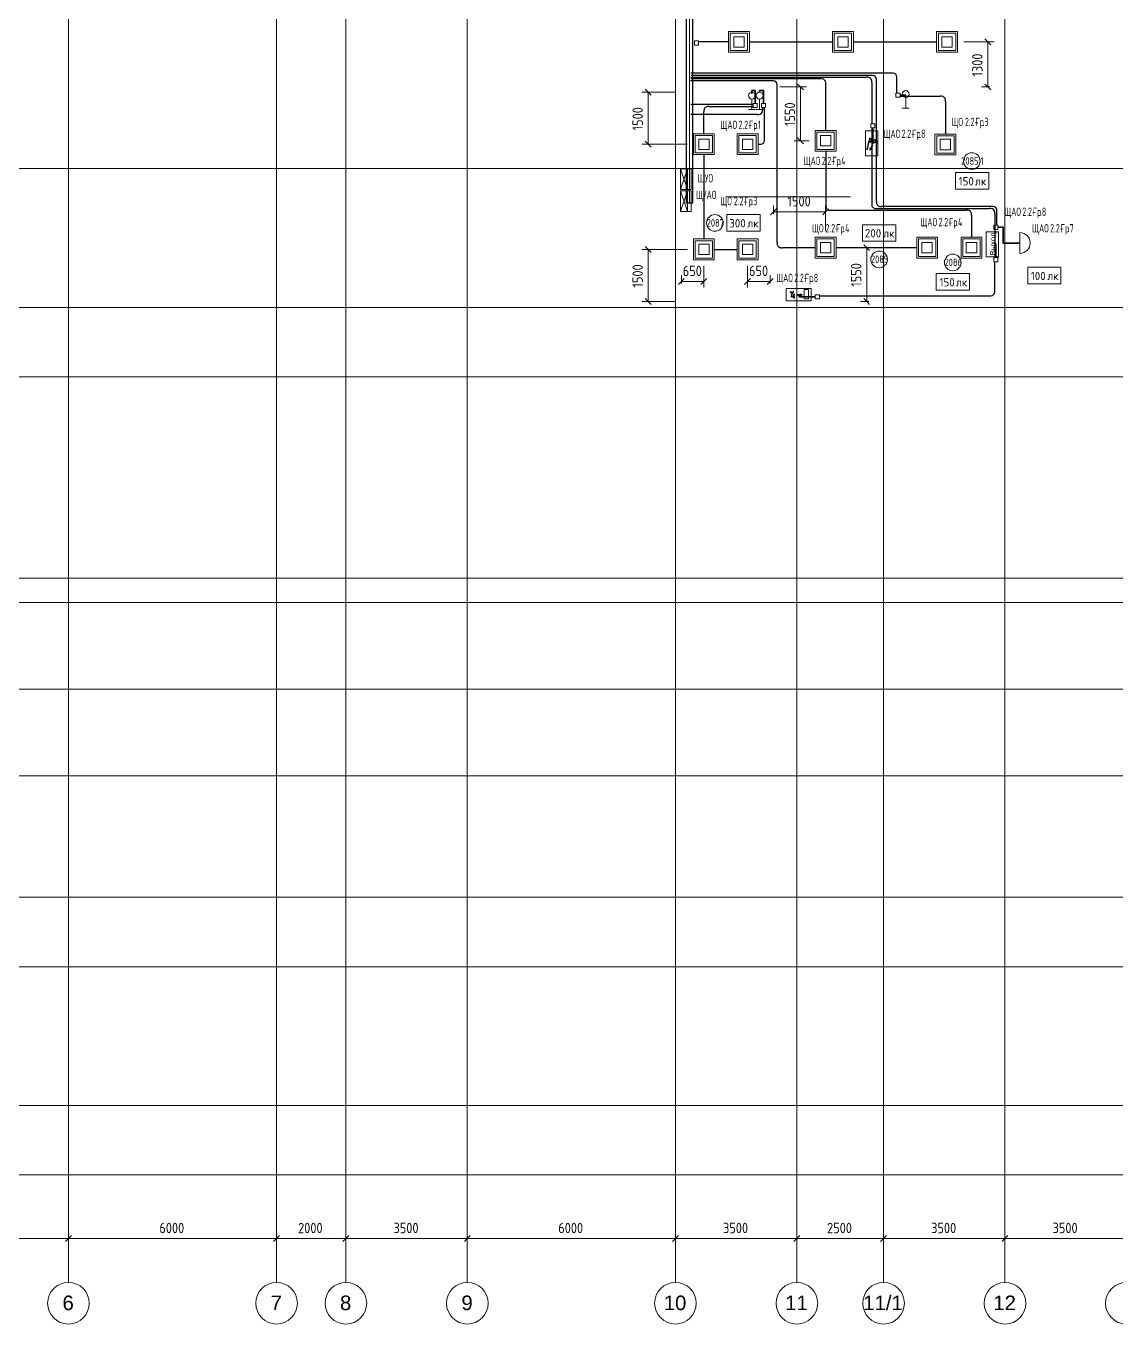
# Model space of a CAD drawing. Header units: millimetres. Extents: x -4730 to 98194, y -4296 to 93388.
# Drawn here: x 26276 to 57702, y -4296 to 33109 of the extents above; entities that cross this region are included whole.
import ezdxf

# ---------------------------------------------------------------- set-up
doc = ezdxf.new("R2010")
doc.units = ezdxf.units.MM
doc.linetypes.add('Линия сетки', pattern=[22.225, 12.7, -3.175, 3.175, -3.175])
for name, color, linetype, lineweight, true_color in [('Кабельные лотки', 5, 'Continuous', 25, 0x0000ff), ('Короба', 7, 'Continuous', 25, 0x008000), ('Линии', 7, 'Continuous', 9, 0x00a600), ('Соединительные детали коробов', 7, 'Continuous', 25, 0x008000), ('Типовые аннотации', 5, 'Continuous', 18, 0x0000ff)]:
    doc.layers.add(name, color=color, linetype=linetype, lineweight=lineweight, true_color=true_color)
for name, color, linetype, lineweight in [('Марки обобщенной модели', 7, 'Continuous', 9), ('Марки помещений', 7, 'Continuous', 9), ('Марки силовых электроприборов', 7, 'Continuous', 9), ('Марки электрооборудования', 7, 'Continuous', 9), ('Осевая линия', 7, 'Continuous', 18), ('Оси', 7, 'Continuous', 9), ('Провода', 7, 'Continuous', 35), ('Размеры', 7, 'Continuous', 9), ('Размеры-120', 7, 'Continuous', 9), ('Текстовые примечания', 7, 'Continuous', 9)]:
    doc.layers.add(name, color=color, linetype=linetype, lineweight=lineweight)
doc.styles.add('Arial', font='arial.ttf', dxfattribs={"height": 156})
doc.styles.add('Arial_1', font='arial.ttf', dxfattribs={"height": 420})
doc.styles.add('GOST Common', font='GOST_Common.ttf', dxfattribs={"width": 0.6, "height": 240})
doc.styles.add('GOST Common_1', font='GOST_Common.ttf', dxfattribs={"width": 0.7, "height": 240})
doc.styles.add('GOST Common_2', font='GOST_Common.ttf', dxfattribs={"height": 240})
doc.styles.add('GOST Common_3', font='GOST_Common.ttf', dxfattribs={"width": 0.9, "height": 300})
doc.styles.add('GOST Common_4', font='GOST_Common.ttf', dxfattribs={"width": 0.8, "height": 216})
doc.dimstyles.new('ADSK_Проверочный', dxfattribs={"dimscale": 304.8, "dimtxt": 301.714499, "dimasz": 0.556693, "dimexe": 0.590551, "dimexo": 0.590551, "dimgap": 0.19685, "dimtad": 1, "dimdec": 3, "dimrnd": 0.001, "dimdsep": 46, "dimtxsty": 'GOST Common_3', "dimblk1": 'OBLIQUE', "dimblk2": 'OBLIQUE', "dimsah": 1, "dimcen": 0.09, "dimazin": 0, "dimtfac": 1, "dimtdec": 4, "dimtix": 1, "dimtmove": 0, "dimatfit": 3, "dimfxl": 1, "dimtvp": 1, "dimtolj": 1, "dimtzin": 0, "dimarcsym": 2})

# ---------------------------------------------------------------- blocks, each defined once
blk = doc.blocks.new('M_Короб_ отвод - Плоский торец - ПВХ - Стандартная-2386742-2-й этаж')
at = {"layer": 'Соединительные детали коробов'}
for p, q in [((0, 111.95), (0, 150.05)), ((-150.05, 0), (-111.95, 0))]:
    blk.add_line(p, q, dxfattribs=at)
blk.add_arc((-111.95, 111.95), 111.95, 270, 0, dxfattribs=at)
blk = doc.blocks.new('Ось сетки - Заголовок сетки - Окружность 5 мм-1145995-2-й этаж')
at = {"layer": 'Оси'}
blk.add_circle((0, 0), 5, dxfattribs=at)
blk = doc.blocks.new('DIMBLOCK5-2-й этаж')
at = {"layer": 'Размеры-120'}
for p, q in [((21500, -1830), (21415, -1915)), ((21500, -1890), (21500, -1650)), ((21500, -1830), (21585, -1745)), ((21500, -1830), (27500, -1830)), ((21500, -1830), (21500, -1890)), ((27500, -1830), (27415, -1915)), ((27500, -1890), (27500, -1650)), ((27500, -1830), (27585, -1745)), ((27500, -1830), (27500, -1890))]:
    blk.add_line(p, q, dxfattribs=at)
at = {"layer": 'Размеры-120', "color": 0, "insert": (24122, -1378), "char_height": 300, "width": 908.21, "attachment_point": 1, "line_spacing_factor": 1.022761, "style": 'GOST Common_3'}
blk.add_mtext('6000', dxfattribs=at)
blk = doc.blocks.new('_Oblique')
at = {"color": 0, "linetype": 'ByBlock', "lineweight": -2}
blk.add_line((-0.5, -0.5), (0.5, 0.5), dxfattribs=at)
blk = doc.blocks.new('DIMBLOCK6-2-й этаж')
at = {"layer": 'Размеры-120'}
for p, q in [((27500, -1830), (27415, -1915)), ((27500, -1890), (27500, -1650)), ((27500, -1830), (27585, -1745)), ((27500, -1830), (33500, -1830)), ((27500, -1830), (27500, -1890)), ((33500, -1830), (33415, -1915)), ((33500, -1890), (33500, -1650)), ((33500, -1830), (33585, -1745)), ((33500, -1830), (33500, -1890))]:
    blk.add_line(p, q, dxfattribs=at)
at = {"layer": 'Размеры-120', "color": 0, "insert": (30122, -1378), "char_height": 300, "width": 908.21, "attachment_point": 1, "line_spacing_factor": 1.022761, "style": 'GOST Common_3'}
blk.add_mtext('6000', dxfattribs=at)
blk = doc.blocks.new('DIMBLOCK7-2-й этаж')
at = {"layer": 'Размеры-120'}
for p, q in [((33500, -1830), (33415, -1915)), ((33500, -1890), (33500, -1650)), ((33500, -1830), (33585, -1745)), ((33500, -1830), (35500, -1830)), ((33500, -1830), (33500, -1890)), ((35500, -1830), (35415, -1915)), ((35500, -1890), (35500, -1650)), ((35500, -1830), (35585, -1745)), ((35500, -1830), (35500, -1890))]:
    blk.add_line(p, q, dxfattribs=at)
at = {"layer": 'Размеры-120', "color": 0, "insert": (34122, -1378), "char_height": 300, "width": 908.21, "attachment_point": 1, "line_spacing_factor": 1.022761, "style": 'GOST Common_3'}
blk.add_mtext('2000', dxfattribs=at)
blk = doc.blocks.new('DIMBLOCK8-2-й этаж')
at = {"layer": 'Размеры-120'}
for p, q in [((35500, -1830), (35415, -1915)), ((35500, -1890), (35500, -1650)), ((35500, -1830), (35585, -1745)), ((35500, -1830), (39000, -1830)), ((35500, -1830), (35500, -1890)), ((39000, -1830), (38915, -1915)), ((39000, -1890), (39000, -1650)), ((39000, -1830), (39085, -1745)), ((39000, -1830), (39000, -1890))]:
    blk.add_line(p, q, dxfattribs=at)
at = {"layer": 'Размеры-120', "color": 0, "insert": (36872, -1378), "char_height": 300, "width": 908.21, "attachment_point": 1, "line_spacing_factor": 1.022761, "style": 'GOST Common_3'}
blk.add_mtext('3500', dxfattribs=at)
blk = doc.blocks.new('DIMBLOCK9-2-й этаж')
at = {"layer": 'Размеры-120'}
for p, q in [((39000, -1830), (38915, -1915)), ((39000, -1890), (39000, -1650)), ((39000, -1830), (39085, -1745)), ((39000, -1830), (45000, -1830)), ((39000, -1830), (39000, -1890)), ((45000, -1830), (44915, -1915)), ((45000, -1890), (45000, -1650)), ((45000, -1830), (45085, -1745)), ((45000, -1830), (45000, -1890))]:
    blk.add_line(p, q, dxfattribs=at)
at = {"layer": 'Размеры-120', "color": 0, "insert": (41622, -1378), "char_height": 300, "width": 908.21, "attachment_point": 1, "line_spacing_factor": 1.022761, "style": 'GOST Common_3'}
blk.add_mtext('6000', dxfattribs=at)
blk = doc.blocks.new('DIMBLOCK10-2-й этаж')
at = {"layer": 'Размеры-120'}
for p, q in [((45000, -1830), (44915, -1915)), ((45000, -1890), (45000, -1650)), ((45000, -1830), (45085, -1745)), ((45000, -1830), (48500, -1830)), ((45000, -1830), (45000, -1890)), ((48500, -1830), (48415, -1915)), ((48500, -1890), (48500, -1650)), ((48500, -1830), (48585, -1745)), ((48500, -1830), (48500, -1890))]:
    blk.add_line(p, q, dxfattribs=at)
at = {"layer": 'Размеры-120', "color": 0, "insert": (46372, -1378), "char_height": 300, "width": 908.21, "attachment_point": 1, "line_spacing_factor": 1.022761, "style": 'GOST Common_3'}
blk.add_mtext('3500', dxfattribs=at)
blk = doc.blocks.new('DIMBLOCK11-2-й этаж')
at = {"layer": 'Размеры-120'}
for p, q in [((48500, -1830), (48415, -1915)), ((48500, -1890), (48500, -1650)), ((48500, -1830), (48585, -1745)), ((48500, -1830), (51000, -1830)), ((48500, -1830), (48500, -1890)), ((51000, -1830), (50915, -1915)), ((51000, -1890), (51000, -1650)), ((51000, -1830), (51085, -1745)), ((51000, -1830), (51000, -1890))]:
    blk.add_line(p, q, dxfattribs=at)
at = {"layer": 'Размеры-120', "color": 0, "insert": (49372, -1378), "char_height": 300, "width": 908.21, "attachment_point": 1, "line_spacing_factor": 1.022761, "style": 'GOST Common_3'}
blk.add_mtext('2500', dxfattribs=at)
blk = doc.blocks.new('DIMBLOCK12-2-й этаж')
at = {"layer": 'Размеры-120'}
for p, q in [((51000, -1830), (50915, -1915)), ((51000, -1890), (51000, -1650)), ((51000, -1830), (51085, -1745)), ((51000, -1830), (54500, -1830)), ((51000, -1830), (51000, -1890)), ((54500, -1830), (54415, -1915)), ((54500, -1890), (54500, -1650)), ((54500, -1830), (54585, -1745)), ((54500, -1830), (54500, -1890))]:
    blk.add_line(p, q, dxfattribs=at)
at = {"layer": 'Размеры-120', "color": 0, "insert": (52372, -1378), "char_height": 300, "width": 908.21, "attachment_point": 1, "line_spacing_factor": 1.022761, "style": 'GOST Common_3'}
blk.add_mtext('3500', dxfattribs=at)
blk = doc.blocks.new('DIMBLOCK13-2-й этаж')
at = {"layer": 'Размеры-120'}
for p, q in [((54500, -1830), (54415, -1915)), ((54500, -1890), (54500, -1650)), ((54500, -1830), (54585, -1745)), ((54500, -1830), (58000, -1830)), ((54500, -1830), (54500, -1890)), ((58000, -1830), (57915, -1915)), ((58000, -1890), (58000, -1650)), ((58000, -1830), (58085, -1745)), ((58000, -1830), (58000, -1890))]:
    blk.add_line(p, q, dxfattribs=at)
at = {"layer": 'Размеры-120', "color": 0, "insert": (55872, -1378), "char_height": 300, "width": 908.21, "attachment_point": 1, "line_spacing_factor": 1.022761, "style": 'GOST Common_3'}
blk.add_mtext('3500', dxfattribs=at)
blk = doc.blocks.new('DIMBLOCK144-2-й этаж')
at = {"layer": 'Размеры-120'}
for p, q in [((53310, 32650), (54185, 32650)), ((54005, 32650), (53310, 32650)), ((54005, 32650), (53920, 32735)), ((54005, 31350), (54005, 32650)), ((54005, 32650), (54090, 32565)), ((54005, 31350), (53920, 31435)), ((54065, 31350), (53825, 31350)), ((54005, 31350), (54090, 31265)), ((54005, 31350), (54065, 31350))]:
    blk.add_line(p, q, dxfattribs=at)
at = {"layer": 'Размеры-120', "color": 0, "insert": (53553, 31650), "char_height": 300, "width": 840.71, "attachment_point": 1, "rotation": 90, "line_spacing_factor": 1.022761, "style": 'GOST Common_3'}
blk.add_mtext('1300', dxfattribs=at)
blk = doc.blocks.new('DIMBLOCK145-2-й этаж')
at = {"layer": 'Размеры-120'}
for p, q in [((48602, 31350), (48517, 31435)), ((48010, 31350), (48782, 31350)), ((48602, 31350), (48010, 31350)), ((48602, 29800), (48602, 31350)), ((48602, 31350), (48687, 31265)), ((48855, 29800), (48422, 29800)), ((48602, 29800), (48517, 29885)), ((48602, 29800), (48687, 29715)), ((48602, 29800), (48855, 29800))]:
    blk.add_line(p, q, dxfattribs=at)
at = {"layer": 'Размеры-120', "color": 0, "insert": (48150, 30225), "char_height": 300, "width": 840.71, "attachment_point": 1, "rotation": 90, "line_spacing_factor": 1.022761, "style": 'GOST Common_3'}
blk.add_mtext('1550', dxfattribs=at)
blk = doc.blocks.new('DIMBLOCK146-2-й этаж')
at = {"layer": 'Размеры-120'}
for p, q in [((49810, 26720), (50693, 26720)), ((50513, 26720), (49810, 26720)), ((50513, 26720), (50428, 26805)), ((50513, 25170), (50513, 26720)), ((50513, 26720), (50598, 26635)), ((50573, 25170), (50333, 25170)), ((50513, 25170), (50428, 25255)), ((50513, 25170), (50598, 25085)), ((50513, 25170), (50573, 25170))]:
    blk.add_line(p, q, dxfattribs=at)
at = {"layer": 'Размеры-120', "color": 0, "insert": (50061, 25595), "char_height": 300, "width": 840.71, "attachment_point": 1, "rotation": 90, "line_spacing_factor": 1.022761, "style": 'GOST Common_3'}
blk.add_mtext('1550', dxfattribs=at)
blk = doc.blocks.new('DIMBLOCK147-2-й этаж')
at = {"layer": 'Размеры-120'}
for p, q in [((47830, 27755), (47745, 27670)), ((47830, 27695), (47830, 27935)), ((47830, 27755), (47915, 27840)), ((47830, 27755), (49330, 27755)), ((47830, 27755), (47830, 27695)), ((49330, 27755), (49245, 27670)), ((49330, 27197), (49330, 27935)), ((49330, 27755), (49415, 27840)), ((49330, 27755), (49330, 27197))]:
    blk.add_line(p, q, dxfattribs=at)
at = {"layer": 'Размеры-120', "color": 0, "insert": (48230, 28207), "char_height": 300, "width": 840.71, "attachment_point": 1, "line_spacing_factor": 1.022761, "style": 'GOST Common_3'}
blk.add_mtext('1500', dxfattribs=at)
blk = doc.blocks.new('DIMBLOCK148-2-й этаж')
at = {"layer": 'Размеры-120'}
for p, q in [((45820, 26192), (45820, 25568)), ((45820, 25748), (45820, 26192)), ((45170, 25688), (45170, 25928)), ((45170, 25748), (45255, 25833)), ((45820, 25748), (45905, 25833)), ((45170, 25748), (45085, 25663)), ((45170, 25748), (45820, 25748)), ((45170, 25748), (45170, 25688)), ((45820, 25748), (45735, 25663))]:
    blk.add_line(p, q, dxfattribs=at)
at = {"layer": 'Размеры-120', "color": 0, "insert": (45211, 26200), "char_height": 300, "width": 681.16, "attachment_point": 1, "line_spacing_factor": 1.022761, "style": 'GOST Common_3'}
blk.add_mtext('650', dxfattribs=at)
blk = doc.blocks.new('DIMBLOCK149-2-й этаж')
at = {"layer": 'Размеры-120'}
for p, q in [((47080, 26192), (47080, 25568)), ((47080, 25748), (47080, 26192)), ((47080, 25748), (47165, 25833)), ((47730, 25688), (47730, 25928)), ((47730, 25748), (47815, 25833)), ((47080, 25748), (46995, 25663)), ((47080, 25748), (47730, 25748)), ((47730, 25748), (47645, 25663)), ((47730, 25748), (47730, 25688))]:
    blk.add_line(p, q, dxfattribs=at)
at = {"layer": 'Размеры-120', "color": 0, "insert": (47121, 26200), "char_height": 300, "width": 681.16, "attachment_point": 1, "line_spacing_factor": 1.022761, "style": 'GOST Common_3'}
blk.add_mtext('650', dxfattribs=at)
blk = doc.blocks.new('DIMBLOCK150-2-й этаж')
at = {"layer": 'Размеры-120'}
for p, q in [((44990, 31200), (44033, 31200)), ((44213, 31200), (44128, 31285)), ((44213, 29700), (44213, 31200)), ((44213, 31200), (44298, 31115)), ((44213, 31200), (44990, 31200)), ((45345, 29700), (44033, 29700)), ((44213, 29700), (44128, 29785)), ((44213, 29700), (44298, 29615)), ((44213, 29700), (45345, 29700))]:
    blk.add_line(p, q, dxfattribs=at)
at = {"layer": 'Размеры-120', "color": 0, "insert": (43761, 30100), "char_height": 300, "width": 840.71, "attachment_point": 1, "rotation": 90, "line_spacing_factor": 1.022761, "style": 'GOST Common_3'}
blk.add_mtext('1500', dxfattribs=at)
blk = doc.blocks.new('DIMBLOCK151-2-й этаж')
at = {"layer": 'Размеры-120'}
for p, q in [((45345, 26670), (44033, 26670)), ((44213, 26670), (44128, 26755)), ((44213, 25170), (44213, 26670)), ((44213, 26670), (44298, 26585)), ((44213, 26670), (45345, 26670)), ((44990, 25170), (44033, 25170)), ((44213, 25170), (44128, 25255)), ((44213, 25170), (44298, 25085)), ((44213, 25170), (44990, 25170))]:
    blk.add_line(p, q, dxfattribs=at)
at = {"layer": 'Размеры-120', "color": 0, "insert": (43761, 25570), "char_height": 300, "width": 840.71, "attachment_point": 1, "rotation": 90, "line_spacing_factor": 1.022761, "style": 'GOST Common_3'}
blk.add_mtext('1500', dxfattribs=at)
blk = doc.blocks.new('ADSK_Марка_Отверстие - Полная марка прямоугольник_Проектная отметка-83753-2-й этаж')
at = {"layer": 'Марки обобщенной модели'}
blk.add_line((0, 0), (30, 0), dxfattribs=at)
blk = doc.blocks.new('ADSK_Марка_Помещение_1_ГОСТ21-501-2011 - Номер-85995-2-й этаж')
at = {"layer": 'Марки помещений'}
blk.add_circle((0, 0), 2, dxfattribs=at)
blk = doc.blocks.new('Морка помещения_освещённость_ - Морка помещения_освещённость_-1484368-2-й этаж')
at = {"layer": 'Марки помещений', "color": 190, "true_color": 0x8000ff}
for p, q in [((-4, 0), (-4, 4)), ((-4, 4), (4, 4)), ((4, 4), (4, 0)), ((4, 0), (-4, 0))]:
    blk.add_line(p, q, dxfattribs=at)

msp = doc.modelspace()

# ---------------------------------------------------------------- linework, layer by layer
at = {"layer": 'Кабельные лотки'}
for p, q in [((45305.7526, 43348.1437), (45305.7526, 28013.1437)), ((45505.7526, 28013.1437), (45505.7526, 43348.1437)), ((45305.7526, 28013.1437), (45505.7526, 28013.1437))]:
    msp.add_line(p, q, dxfattribs=at)
at = {"layer": 'Короба'}
for p, q in [((46534.764, 32650.0002), (45667.2247, 32650.0002)), ((47129.764, 32650.0002), (49534.764, 32650.0002)), ((50129.764, 32650.0002), (52534.764, 32650.0002)), ((47784.714, 31525), (45434.764, 31525)), ((51234.1176, 31750), (45444.1676, 31750)), ((45444.1676, 31633.0557), (50507.7289, 31633.0557)), ((49182.214, 31582.5002), (45444.1676, 31582.5002)), ((50644.4552, 31681.3501), (45449.5052, 31681.3501)), ((49332.264, 30097.5002), (49332.264, 31432.4502)), ((50657.7789, 31483.0057), (50657.7789, 30290)), ((50794.5052, 28056.4001), (50794.5052, 31531.3001)), ((51384.1676, 31174.5086), (51384.1676, 31599.95)), ((47934.764, 26870.05), (47934.764, 31374.95)), ((51475.6676, 31083.0086), (52633.3974, 31083.0086)), ((47237.9984, 30849.5245), (45444.1676, 30849.5245)), ((45972.314, 30786.5245), (47237.9984, 30786.5245)), ((47506.4984, 30758.0245), (47506.4984, 30708.0745)), ((47569.4984, 29850.0501), (47569.4984, 30758.0245)), ((52783.4474, 30932.9586), (52783.4474, 29989.9491)), ((47356.4484, 30558.0245), (45444.1676, 30558.0245)), ((45822.264, 29997.5001), (45822.264, 30636.4745)), ((50657.7789, 30170), (50657.7789, 28000.05)), ((47379.764, 29700.0001), (47419.4484, 29700.0001)), ((45822.264, 29402.5001), (45822.264, 26967.5)), ((49332.264, 29502.5002), (49332.264, 27952.5502)), ((49482.314, 27802.5002), (53386.7133, 27802.5002)), ((50807.8289, 27850), (54056.4552, 27850)), ((54119.4552, 27906.3501), (50944.5552, 27906.3501)), ((54206.5052, 27699.95), (54206.5052, 26434.132)), ((54269.5052, 27366.3501), (54269.5052, 27756.3001)), ((53536.7633, 27652.4502), (53536.7633, 27017.5)), ((46119.764, 26670), (46784.764, 26670)), ((49034.764, 26720), (48084.814, 26720)), ((51959.2633, 26720), (49629.764, 26720)), ((54206.5052, 25485.0772), (54206.5052, 26314.132)), ((49148.5708, 25335.0272), (54056.4552, 25335.0272))]:
    msp.add_line(p, q, dxfattribs=at)
at = {"layer": 'Линии', "color": 96, "true_color": 0x008000}
for p, q in [((55154.4993, 26154.132), (55154.4993, 25674.132)), ((56114.4993, 26154.132), (55154.4993, 26154.132)), ((56114.4993, 25674.132), (56114.4993, 26154.132)), ((55154.4993, 25674.132), (56114.4993, 25674.132))]:
    msp.add_line(p, q, dxfattribs=at)
at = {"layer": 'Осевая линия'}
msp.add_line((45405.7526, 43348.1437), (45405.7526, 28013.1437), dxfattribs=at)
at = {"layer": 'Оси', "linetype": 'Линия сетки'}
for p, q in [((27500, 93388.3703), (27500, -3096.3487)), ((33500, 93388.3703), (33500, -3096.3487)), ((35500, 93388.3703), (35500, -3096.3487)), ((39000, 93388.3703), (39000, -3096.3487)), ((45000, 93388.3703), (45000, -3096.3487)), ((48500, 93388.3703), (48500, -3096.3487)), ((51000, 93388.3703), (51000, -3096.3487)), ((54500, 93388.3703), (54500, -3096.3487)), ((98194.2682, 29000), (-3530.0173, 29000)), ((98194.2682, 25000), (-3530.0173, 25000)), ((98194.2682, 23000), (-3530.0173, 23000)), ((98194.2682, 17200), (-3530.0173, 17200)), ((98194.2682, 16500), (-3530.0173, 16500)), ((98194.2682, 14000), (-3530.0173, 14000)), ((98194.2682, 11500), (-3530.0173, 11500)), ((98194.2682, 8000), (-3530.0173, 8000)), ((98194.2682, 6000), (-3530.0173, 6000)), ((98194.2682, 2000), (-3530.0173, 2000)), ((98194.2682, 0), (-3530.0173, 0))]:
    msp.add_line(p, q, dxfattribs=at)
at = {"layer": 'Провода', "flags": 128}
for points in [[(47205.1416, 31163.072), (47205.1416, 31244.4622), (47297.9936, 31244.4622), (47297.9978, 30878.0245)], [(47425.1416, 31203.8189), (47425.1416, 31244.4622), (47537.9936, 31244.4622), (47537.9978, 30878.0245)], [(51475.6676, 31114.5091), (51640, 31114.5106), (51544.5579, 31114.5106)], [(50689.2783, 30170), (50689.274, 29730), (50689.274, 30084.9821)], [(54927.3646, 26853.4284), (54452.3646, 26848.4515), (54452.3646, 27306.3521), (54298.0052, 27306.3506)], [(54238.0046, 26434.132), (54238.0004, 26824.0764), (54238.0004, 26459.0585)], [(49028.5708, 25303.5275), (48560, 25303.5293), (48914.9821, 25303.5293)]]:
    msp.add_lwpolyline(points, dxfattribs=at)
at = {"layer": 'Типовые аннотации'}
for p, q in [((46530.0001, 32950.0002), (47130.0001, 32950.0002)), ((46530.0001, 32350.0002), (46530.0001, 32950.0002)), ((47130.0001, 32950.0002), (47130.0001, 32350.0002)), ((49530.0001, 32950.0002), (50130.0001, 32950.0002)), ((49530.0001, 32350.0002), (49530.0001, 32950.0002)), ((50130.0001, 32950.0002), (50130.0001, 32350.0002)), ((52530.0001, 32950.0002), (53130.0001, 32950.0002)), ((52530.0001, 32350.0002), (52530.0001, 32950.0002)), ((53130.0001, 32950.0002), (53130.0001, 32350.0002)), ((46580.0001, 32900.0002), (47080.0001, 32900.0002)), ((46580.0001, 32400.0002), (46580.0001, 32900.0002)), ((46680.0001, 32800.0002), (46680.0001, 32500.0002)), ((46980.0001, 32800.0002), (46680.0001, 32800.0002)), ((46980.0001, 32500.0002), (46980.0001, 32800.0002)), ((47080.0001, 32900.0002), (47080.0001, 32400.0002)), ((49580.0001, 32900.0002), (50080.0001, 32900.0002)), ((49580.0001, 32400.0002), (49580.0001, 32900.0002)), ((49680.0001, 32800.0002), (49680.0001, 32500.0002)), ((49980.0001, 32800.0002), (49680.0001, 32800.0002)), ((49980.0001, 32500.0002), (49980.0001, 32800.0002)), ((50080.0001, 32900.0002), (50080.0001, 32400.0002)), ((52580.0001, 32900.0002), (53080.0001, 32900.0002)), ((52580.0001, 32400.0002), (52580.0001, 32900.0002)), ((52680.0001, 32800.0002), (52680.0001, 32500.0002)), ((52980.0001, 32800.0002), (52680.0001, 32800.0002)), ((52980.0001, 32500.0002), (52980.0001, 32800.0002)), ((53080.0001, 32900.0002), (53080.0001, 32400.0002)), ((47130.0001, 32350.0002), (46530.0001, 32350.0002)), ((47080.0001, 32400.0002), (46580.0001, 32400.0002)), ((46680.0001, 32500.0002), (46980.0001, 32500.0002)), ((50130.0001, 32350.0002), (49530.0001, 32350.0002)), ((50080.0001, 32400.0002), (49580.0001, 32400.0002)), ((49680.0001, 32500.0002), (49980.0001, 32500.0002)), ((53130.0001, 32350.0002), (52530.0001, 32350.0002)), ((53080.0001, 32400.0002), (52580.0001, 32400.0002)), ((52680.0001, 32500.0002), (52980.0001, 32500.0002)), ((47105.1416, 30703.8189), (47305.1416, 30703.8189)), ((47205.1416, 31003.8189), (47205.1416, 30703.8189)), ((51540, 30744.3569), (51740, 30744.3569)), ((51640, 31044.3569), (51640, 30744.3569)), ((45520, 30000.0001), (46120, 30000.0001)), ((45520, 29400.0001), (45520, 30000.0001)), ((45570, 29950.0001), (46070, 29950.0001)), ((45570, 29450.0001), (45570, 29950.0001)), ((46070, 29950.0001), (46070, 29450.0001)), ((46120, 30000.0001), (46120, 29400.0001)), ((52481.1834, 29992.4491), (53081.1834, 29992.4491)), ((52481.1834, 29392.4491), (52481.1834, 29992.4491)), ((52531.1834, 29942.4491), (53031.1834, 29942.4491)), ((52531.1834, 29442.4491), (52531.1834, 29942.4491)), ((53031.1834, 29942.4491), (53031.1834, 29442.4491)), ((53081.1834, 29992.4491), (53081.1834, 29392.4491)), ((45670, 29850.0001), (45670, 29550.0001)), ((45970, 29850.0001), (45670, 29850.0001)), ((45670, 29550.0001), (45970, 29550.0001)), ((45970, 29550.0001), (45970, 29850.0001)), ((52631.1834, 29842.4491), (52631.1834, 29542.4491)), ((52931.1834, 29842.4491), (52631.1834, 29842.4491)), ((52931.1834, 29542.4491), (52931.1834, 29842.4491)), ((46120, 29400.0001), (45520, 29400.0001)), ((46070, 29450.0001), (45570, 29450.0001)), ((53081.1834, 29392.4491), (52481.1834, 29392.4491)), ((53031.1834, 29442.4491), (52531.1834, 29442.4491)), ((52631.1834, 29542.4491), (52931.1834, 29542.4491)), ((45150, 28394.8889), (45150, 28994.8889)), ((45150, 28994.8889), (45450, 28994.8889)), ((45150, 28994.8889), (45350, 28394.8889)), ((45350, 28994.8889), (45150, 28394.8889)), ((45350, 28994.8889), (45350, 28394.8889)), ((45450, 28994.8889), (45450, 28394.8889)), ((45450, 28394.8889), (45150, 28394.8889)), ((45150, 27758.9661), (45150, 28358.9661)), ((45150, 28358.9661), (45450, 28358.9661)), ((45150, 28358.9661), (45350, 27758.9661)), ((45350, 28358.9661), (45150, 27758.9661)), ((45350, 28358.9661), (45350, 27758.9661)), ((45450, 28358.9661), (45450, 27758.9661)), ((45450, 27758.9661), (45150, 27758.9661)), ((45520, 26970), (46120, 26970)), ((45520, 26370), (45520, 26970)), ((46120, 26970), (46120, 26370)), ((46780, 26970), (47380, 26970)), ((46780, 26370), (46780, 26970)), ((47380, 26970), (47380, 26370)), ((49030, 27020), (49630, 27020)), ((49030, 26420), (49030, 27020)), ((49080, 26970), (49580, 26970)), ((49080, 26470), (49080, 26970)), ((49580, 26970), (49580, 26470)), ((49630, 27020), (49630, 26420)), ((51954.4993, 27020), (52554.4993, 27020)), ((51954.4993, 26420), (51954.4993, 27020)), ((52004.4993, 26970), (52504.4993, 26970)), ((52004.4993, 26470), (52004.4993, 26970)), ((52504.4993, 26970), (52504.4993, 26470)), ((52554.4993, 27020), (52554.4993, 26420)), ((45570, 26920), (46070, 26920)), ((45570, 26420), (45570, 26920)), ((45670, 26820), (45670, 26520)), ((45970, 26820), (45670, 26820)), ((45970, 26520), (45970, 26820)), ((46070, 26920), (46070, 26420)), ((46830, 26920), (47330, 26920)), ((46830, 26420), (46830, 26920)), ((46930, 26820), (46930, 26520)), ((47230, 26820), (46930, 26820)), ((47230, 26520), (47230, 26820)), ((47330, 26920), (47330, 26420)), ((49180, 26870), (49180, 26570)), ((49480, 26870), (49180, 26870)), ((49180, 26570), (49480, 26570)), ((49480, 26570), (49480, 26870)), ((52104.4993, 26870), (52104.4993, 26570)), ((52404.4993, 26870), (52104.4993, 26870)), ((52104.4993, 26570), (52404.4993, 26570)), ((52404.4993, 26570), (52404.4993, 26870)), ((46120, 26370), (45520, 26370)), ((46070, 26420), (45570, 26420)), ((45670, 26520), (45970, 26520)), ((47380, 26370), (46780, 26370)), ((47330, 26420), (46830, 26420)), ((46930, 26520), (47230, 26520)), ((49630, 26420), (49030, 26420)), ((49580, 26470), (49080, 26470)), ((52554.4993, 26420), (51954.4993, 26420)), ((52504.4993, 26470), (52004.4993, 26470))]:
    msp.add_line(p, q, dxfattribs=at)
at = {"layer": 'Типовые аннотации', "color": 16, "true_color": 0x800000}
for p, q in [((45547.2247, 32678.5002), (45667.2247, 32678.5002)), ((45547.2247, 32558.5002), (45547.2247, 32678.5002)), ((45667.2247, 32558.5002), (45547.2247, 32558.5002)), ((45667.2247, 32678.5002), (45667.2247, 32558.5002)), ((51355.6676, 31174.5086), (51475.6676, 31174.5086)), ((51355.6676, 31054.5086), (51355.6676, 31174.5086)), ((51475.6676, 31054.5086), (51355.6676, 31054.5086)), ((51475.6676, 31174.5086), (51475.6676, 31054.5086)), ((47237.9984, 30878.0245), (47357.9984, 30878.0245)), ((47237.9984, 30758.0245), (47237.9984, 30878.0245)), ((47357.9984, 30758.0245), (47237.9984, 30758.0245)), ((47357.9984, 30878.0245), (47357.9984, 30758.0245))]:
    msp.add_line(p, q, dxfattribs=at)
at = {"layer": 'Типовые аннотации', "color": 1, "true_color": 0xff0000}
for p, q in [((47325.1416, 30703.8189), (47525.1416, 30703.8189)), ((47425.1416, 31003.8189), (47425.1416, 30703.8189)), ((46780, 30000.0001), (47380, 30000.0001)), ((46780, 29400.0001), (46780, 30000.0001)), ((46830, 29950.0001), (47330, 29950.0001)), ((46830, 29450.0001), (46830, 29950.0001)), ((47330, 29950.0001), (47330, 29450.0001)), ((47380, 30000.0001), (47380, 29400.0001)), ((49030, 30100.0002), (49630, 30100.0002)), ((49030, 29500.0002), (49030, 30100.0002)), ((49080, 30050.0002), (49580, 30050.0002)), ((49080, 29550.0002), (49080, 30050.0002)), ((49180, 29950.0002), (49180, 29650.0002)), ((49480, 29950.0002), (49180, 29950.0002)), ((49480, 29650.0002), (49480, 29950.0002)), ((49580, 30050.0002), (49580, 29550.0002)), ((49630, 30100.0002), (49630, 29500.0002)), ((50629.2789, 30290), (50749.2789, 30290)), ((50629.2789, 30170), (50629.2789, 30290)), ((50749.2789, 30170), (50629.2789, 30170)), ((50749.2789, 30290), (50749.2789, 30170)), ((46930, 29850.0001), (46930, 29550.0001)), ((47230, 29850.0001), (46930, 29850.0001)), ((46930, 29550.0001), (47230, 29550.0001)), ((47230, 29550.0001), (47230, 29850.0001)), ((49580, 29550.0002), (49080, 29550.0002)), ((49180, 29650.0002), (49480, 29650.0002)), ((47380, 29400.0001), (46780, 29400.0001)), ((47330, 29450.0001), (46830, 29450.0001)), ((49630, 29500.0002), (49030, 29500.0002)), ((54178.0052, 27366.3501), (54298.0052, 27366.3501)), ((54178.0052, 27246.3501), (54178.0052, 27366.3501)), ((54298.0052, 27366.3501), (54298.0052, 27246.3501)), ((53234.4993, 27020), (53834.4993, 27020)), ((53234.4993, 26420), (53234.4993, 27020)), ((53284.4993, 26970), (53784.4993, 26970)), ((53284.4993, 26470), (53284.4993, 26970)), ((53784.4993, 26970), (53784.4993, 26470)), ((53834.4993, 27020), (53834.4993, 26420)), ((54298.0052, 27246.3501), (54178.0052, 27246.3501)), ((54927.3646, 27155), (54927.3646, 26555)), ((53384.4993, 26870), (53384.4993, 26570)), ((53684.4993, 26870), (53384.4993, 26870)), ((53384.4993, 26570), (53684.4993, 26570)), ((53684.4993, 26570), (53684.4993, 26870)), ((53834.4993, 26420), (53234.4993, 26420)), ((53784.4993, 26470), (53284.4993, 26470)), ((54178.0052, 26434.132), (54298.0052, 26434.132)), ((54178.0052, 26314.132), (54178.0052, 26434.132)), ((54298.0052, 26314.132), (54178.0052, 26314.132)), ((54298.0052, 26434.132), (54298.0052, 26314.132)), ((49028.5708, 25363.5272), (49148.5708, 25363.5272)), ((49028.5708, 25243.5272), (49028.5708, 25363.5272)), ((49148.5708, 25243.5272), (49028.5708, 25243.5272)), ((49148.5708, 25363.5272), (49148.5708, 25243.5272))]:
    msp.add_line(p, q, dxfattribs=at)
at = {"layer": 'Типовые аннотации', "color": 7}
for p, q in [((47477.9984, 30878.0245), (47597.9984, 30878.0245)), ((47477.9984, 30758.0245), (47477.9984, 30878.0245)), ((47597.9984, 30758.0245), (47477.9984, 30758.0245)), ((47597.9984, 30878.0245), (47597.9984, 30758.0245))]:
    msp.add_line(p, q, dxfattribs=at)
at = {"layer": 'Типовые аннотации', "color": 96, "true_color": 0x008000}
for p, q in [((50476.7452, 30084.9821), (50836.7452, 30084.9821)), ((50476.7452, 29364.9821), (50476.7452, 30084.9821)), ((50836.7452, 30084.9821), (50836.7452, 29364.9821)), ((50520.5238, 29600.9204), (50520.5238, 29540.9204)), ((50532.5238, 29648.9204), (50532.5238, 29600.9204)), ((50532.5238, 29540.9204), (50532.5238, 29588.9204)), ((50544.5238, 29696.9204), (50544.5238, 29648.9204)), ((50544.5238, 29588.9204), (50544.5238, 29636.9204)), ((50556.5238, 29744.9204), (50556.5238, 29696.9204)), ((50556.5238, 29636.9204), (50556.5238, 29684.9204)), ((50568.5238, 29792.9204), (50568.5238, 29744.9204)), ((50568.5238, 29684.9204), (50568.5238, 29732.9204)), ((50580.5238, 29840.9204), (50580.5238, 29792.9204)), ((50580.5238, 29732.9204), (50580.5238, 29780.9204)), ((50592.5238, 29888.9204), (50592.5238, 29840.9204)), ((50592.5238, 29780.9204), (50592.5238, 29828.9204)), ((50600.2309, 29779.4129), (50637.8386, 29779.4129)), ((50648.2309, 29761.4129), (50600.2309, 29761.4129)), ((50613.6233, 29596.6941), (50602.4196, 29575.4696)), ((50602.4196, 29575.4696), (50604.2387, 29527.5041)), ((50604.2387, 29527.5041), (50644.8685, 29553.0623)), ((50604.5238, 29828.9204), (50604.5238, 29888.9204)), ((50614.5328, 29572.7113), (50613.6233, 29596.6941)), ((50670.5513, 29678.8336), (50614.5328, 29572.7113)), ((50625.8386, 29818.9436), (50625.8386, 29872.9436)), ((50660.6616, 29818.9436), (50625.8386, 29818.9436)), ((50635.7573, 29561.5076), (50691.7757, 29667.6299)), ((50656.0722, 29574.2867), (50635.7573, 29561.5076)), ((50637.8386, 29779.4129), (50660.6616, 29818.9436)), ((50643.8386, 29872.9436), (50643.8386, 29836.9436)), ((50643.8386, 29836.9436), (50691.8386, 29836.9436)), ((50644.8685, 29553.0623), (50656.0722, 29574.2867)), ((50672.2309, 29802.9821), (50648.2309, 29761.4129)), ((50691.7757, 29667.6299), (50670.5513, 29678.8336)), ((50734.5847, 29766.9821), (50672.2309, 29802.9821)), ((50691.8386, 29836.9436), (50754.1924, 29800.9436)), ((50700.1924, 29724.9821), (50700.1924, 29766.9821)), ((50748.1924, 29748.9821), (50718.1924, 29748.9821)), ((50718.1924, 29748.9821), (50718.1924, 29724.9821)), ((50754.1924, 29816.159), (50732.0155, 29828.9628)), ((50741.0155, 29844.5513), (50772.1924, 29826.5513)), ((50772.1924, 29790.5513), (50748.1924, 29748.9821)), ((50772.1924, 29826.5513), (50772.1924, 29790.5513)), ((50836.7452, 29364.9821), (50476.7452, 29364.9821)), ((53956.7452, 27179.0585), (54316.7452, 27179.0585)), ((53956.7452, 26459.0585), (53956.7452, 27179.0585)), ((54316.7452, 27179.0585), (54316.7452, 26459.0585)), ((54316.7452, 26459.0585), (53956.7452, 26459.0585)), ((48194.9821, 25183.2548), (48194.9821, 25543.2548)), ((48194.9821, 25543.2548), (48914.9821, 25543.2548)), ((48350.085, 25451.8107), (48296.085, 25451.8107)), ((48350.085, 25416.9876), (48350.085, 25451.8107)), ((48389.6157, 25439.8107), (48350.085, 25416.9876)), ((48389.6157, 25477.4184), (48389.6157, 25439.8107)), ((48407.6157, 25429.4184), (48407.6157, 25477.4184)), ((48713.9897, 25247.8446), (48713.9897, 25511.8446)), ((48713.9897, 25511.8446), (48833.9897, 25511.8446)), ((48833.9897, 25511.8446), (48833.9897, 25247.8446)), ((48914.9821, 25543.2548), (48914.9821, 25183.2548)), ((48914.9821, 25183.2548), (48194.9821, 25183.2548)), ((48296.085, 25433.8107), (48332.085, 25433.8107)), ((48324.4773, 25336.6338), (48342.4773, 25305.4569)), ((48332.085, 25433.8107), (48332.085, 25385.8107)), ((48332.085, 25385.8107), (48368.085, 25323.4569)), ((48352.8696, 25323.4569), (48340.0658, 25345.6338)), ((48342.4773, 25305.4569), (48378.4773, 25305.4569)), ((48366.0465, 25405.4184), (48407.6157, 25429.4184)), ((48402.0465, 25343.0645), (48366.0465, 25405.4184)), ((48378.4773, 25305.4569), (48420.0465, 25329.4569)), ((48444.0465, 25377.4569), (48402.0465, 25377.4569)), ((48420.0465, 25329.4569), (48420.0465, 25359.4569)), ((48420.0465, 25359.4569), (48444.0465, 25359.4569)), ((48495.8877, 25343.6408), (48495.8877, 25367.6408)), ((48495.8877, 25367.6408), (48615.8877, 25367.6408)), ((48615.8877, 25343.6408), (48495.8877, 25343.6408)), ((48615.8877, 25367.6408), (48595.1031, 25379.6408)), ((48595.1031, 25379.6408), (48619.1031, 25379.6408)), ((48595.1031, 25331.6408), (48615.8877, 25343.6408)), ((48619.1031, 25331.6408), (48595.1031, 25331.6408)), ((48619.1031, 25379.6408), (48660.6723, 25355.6408)), ((48660.6723, 25355.6408), (48619.1031, 25331.6408)), ((48833.9897, 25247.8446), (48713.9897, 25247.8446))]:
    msp.add_line(p, q, dxfattribs=at)
at = {"layer": 'Типовые аннотации'}
for centre in [(47205.1416, 31103.8189), (51640, 31144.3569)]:
    msp.add_circle(centre, 100, dxfattribs=at)
at = {"layer": 'Типовые аннотации', "color": 1, "true_color": 0xff0000}
msp.add_circle((47425.1416, 31103.8189), 100, dxfattribs=at)
at = {"layer": 'Типовые аннотации', "color": 96, "true_color": 0x008000}
for centre in [(50792.7236, 29750.9848), (48418.0438, 25284.9256)]:
    msp.add_circle(centre, 24, dxfattribs=at)
at = {"layer": 'Типовые аннотации', "color": 1, "true_color": 0xff0000}
msp.add_arc((54927.3646, 26855), 300, 270, 90, dxfattribs=at)

# ---------------------------------------------------------------- block references
at = {"layer": 'Марки обобщенной модели', "xscale": 120, "yscale": 120, "zscale": 120}
msp.add_blockref('ADSK_Марка_Отверстие - Полная марка прямоугольник_Проектная отметка-83753-2-й этаж', (46450, 28185.0001), dxfattribs=at)
at = {"layer": 'Марки помещений', "xscale": 120, "yscale": 120, "zscale": 120}
for p in [(53544.1421, 29215.846), (46137.3897, 27431.6918), (50871.2405, 26383.3237), (52994.8033, 26294.5202)]:
    msp.add_blockref('ADSK_Марка_Помещение_1_ГОСТ21-501-2011 - Номер-85995-2-й этаж', p, dxfattribs=at)
at = {"layer": 'Марки помещений', "color": 190, "true_color": 0x8000ff, "xscale": 120, "yscale": 120, "zscale": 120}
for p in [(53551.5062, 28402.4147), (46962.9495, 27191.6918), (50877.0826, 26902.5709), (53000.6453, 25491.9307)]:
    msp.add_blockref('Морка помещения_освещённость_ - Морка помещения_освещённость_-1484368-2-й этаж', p, dxfattribs=at)
at = {"layer": 'Оси', "xscale": 120, "yscale": 120, "zscale": 120, "rotation": 180}
for p in [(27500, -3696.3487), (33500, -3696.3487), (35500, -3696.3487), (39000, -3696.3487), (45000, -3696.3487), (48500, -3696.3487), (51000, -3696.3487), (54500, -3696.3487), (58000, -3696.3487)]:
    msp.add_blockref('Ось сетки - Заголовок сетки - Окружность 5 мм-1145995-2-й этаж', p, dxfattribs=at)
at = {"layer": 'Соединительные детали коробов'}
for p, rotation in [((47934.764, 31525), 90), ((49332.264, 31582.5002), 90), ((50657.7789, 31633.0557), 90), ((50794.5052, 31681.3501), 90), ((51384.1676, 31750), 90), ((52783.4474, 31083.0086), 90), ((45822.264, 30786.5245), 180), ((50794.5052, 27906.3501), 270), ((49332.264, 27802.5002), 270), ((50657.7789, 27850), 270), ((53536.7633, 27802.5002), 90), ((54206.5052, 27850), 90), ((54269.5052, 27906.3501), 90), ((47934.764, 26720), 270)]:
    msp.add_blockref('M_Короб_ отвод - Плоский торец - ПВХ - Стандартная-2386742-2-й этаж', p, dxfattribs=dict(at, rotation=rotation))
for p in [(47506.4984, 30558.0245), (47569.4984, 29700.0001), (54206.5052, 25335.0272)]:
    msp.add_blockref('M_Короб_ отвод - Плоский торец - ПВХ - Стандартная-2386742-2-й этаж', p, dxfattribs=at)

# ---------------------------------------------------------------- texts
at = {"layer": 'Марки помещений', "char_height": 216, "attachment_point": 1, "style": 'GOST Common_4'}
for s, insert, width in [('2085.1', (53237.1062, 29326.6333), 754.2276), ('2087', (45900.4338, 27542.479), 584.9112), ('2085', (50634.2846, 26494.1109), 584.9112), ('2086', (52757.8473, 26405.3074), 584.9112)]:
    msp.add_mtext(s, dxfattribs=dict(at, insert=insert, width=width))
at = {"layer": 'Марки помещений', "color": 190, "true_color": 0x8000ff, "char_height": 240, "attachment_point": 1, "style": 'GOST Common_2'}
for s, insert, width in [('150', (53163.6223, 28754.1266), 567.59475), ('лк', (53631.9348, 28754.1266), 413.67075), ('300', (46551.0656, 27543.4038), 625.31625), ('лк', (47067.0031, 27543.4038), 413.67075), ('200', (50460.9987, 27254.2829), 634.9365), ('лк', (50984.8737, 27254.2829), 413.67075), ('150', (52612.7614, 25843.6426), 567.59475), ('лк', (53081.0739, 25843.6426), 413.67075)]:
    msp.add_mtext(s, dxfattribs=dict(at, insert=insert, width=width))
at = {"layer": 'Марки силовых электроприборов', "char_height": 240, "attachment_point": 1, "style": 'GOST Common'}
for s, insert, width in [('ЩАО', (46297.2433, 30380.1825), 502.17705), (' 2.2-', (46711.5808, 30380.1825), 496.4049), ('Гр', (47121.1558, 30380.1825), 253.9746), ('.1', (47330.7058, 30380.1825), 138.5316), ('ЩО', (52958.7459, 30463.7128), 340.55685), (' 2.2-', (53239.7334, 30463.7128), 496.4049), ('Гр', (53649.3084, 30463.7128), 253.9746), ('.3', (53858.8584, 30463.7128), 173.1645), ('ЩАО', (50999.6264, 30122.0573), 502.17705), (' 2.2-', (51413.9639, 30122.0573), 496.4049), ('Гр', (51823.5389, 30122.0573), 253.9746), ('.8', (52033.0889, 30122.0573), 178.93665), ('ЩАО', (48696.5626, 29340.5624), 502.17705), (' 2.2-', (49110.9001, 29340.5624), 496.4049), ('Гр', (49520.4751, 29340.5624), 253.9746), ('.4', (49730.0251, 29340.5624), 196.2531), ('ЩО', (46297.2433, 28181.6773), 340.55685), (' 2.2-', (46578.2308, 28181.6773), 496.4049), ('Гр', (46987.8058, 28181.6773), 253.9746), ('.3', (47197.3558, 28181.6773), 173.1645), ('ЩАО', (54480.4922, 27874.9317), 502.17705), (' 2.2-', (54894.8297, 27874.9317), 496.4049), ('Гр', (55304.4047, 27874.9317), 253.9746), ('.8', (55513.9547, 27874.9317), 178.93665), ('ЩО', (48940.8453, 27400.1824), 340.55685), (' 2.2-', (49221.8328, 27400.1824), 496.4049), ('Гр', (49631.4078, 27400.1824), 253.9746), ('.4', (49840.9578, 27400.1824), 196.2531), ('ЩАО', (52063.6209, 27576.8618), 502.17705), (' 2.2-', (52477.9584, 27576.8618), 496.4049), ('Гр', (52887.5334, 27576.8618), 253.9746), ('.4', (53097.0834, 27576.8618), 196.2531), ('ЩАО', (55281.7319, 27400.1824), 502.17705), (' 2.2-', (55696.0694, 27400.1824), 496.4049), ('Гр', (56105.6444, 27400.1824), 253.9746), ('.7', (56315.1944, 27400.1824), 178.93665), ('ЩАО', (47905.3344, 25969.4792), 502.17705), (' 2.2-', (48319.6719, 25969.4792), 496.4049), ('Гр', (48729.2469, 25969.4792), 253.9746), ('.8', (48938.7969, 25969.4792), 178.93665)]:
    msp.add_mtext(s, dxfattribs=dict(at, insert=insert, width=width))
at = {"layer": 'Марки электрооборудования', "char_height": 240, "attachment_point": 1, "style": 'GOST Common_1'}
for s, insert, width in [('ЩУО', (45642.6123, 28838.961), 565.6707), ('ЩУАО', (45587.3742, 28360.0237), 754.2276)]:
    msp.add_mtext(s, dxfattribs=dict(at, insert=insert, width=width))
at = {"layer": 'Оси', "char_height": 420, "attachment_point": 1, "style": 'Arial_1'}
for s, insert, width in [('\\fArial|b0|i0|c204|p34|;6', (27329.1465, -3475.6658), 404.0505), ('\\fArial|b0|i0|c204|p34|;7', (33329.1465, -3475.6658), 404.0505), ('\\fArial|b0|i0|c204|p34|;8', (35329.1465, -3475.6658), 404.0505), ('\\fArial|b0|i0|c204|p34|;9', (38829.1465, -3475.6658), 404.0505), ('10', (44662.9465, -3475.6658), 808.101), ('11', (48162.9465, -3475.6658), 808.101), ('11/1', (50412.7465, -3475.6658), 1414.17675), ('12', (54162.9465, -3475.6658), 808.101)]:
    msp.add_mtext(s, dxfattribs=dict(at, insert=insert, width=width))
at = {"layer": 'Текстовые примечания', "color": 96, "true_color": 0x008000, "char_height": 240, "attachment_point": 1, "style": 'GOST Common_2'}
for s, insert, width in [('100', (55245.7415, 26023.6568), 567.59475), ('лк', (55714.054, 26023.6568), 413.67075)]:
    msp.add_mtext(s, dxfattribs=dict(at, insert=insert, width=width))
at = {"layer": 'Типовые аннотации', "color": 96, "lineweight": 9, "true_color": 0x008000, "insert": (54067.5806, 26499.2014), "char_height": 156, "width": 769.62, "attachment_point": 1, "rotation": 90, "style": 'Arial'}
msp.add_mtext('Выход', dxfattribs=at)

# ---------------------------------------------------------------- dimensions: what is measured, and where the dimension line sits
at = {"layer": 'Размеры'}
for base, p1, p2, override, picture, middle in [((54004.7466, 32650.0002), (53884.7647, 31350.0002), (53129.764, 32650.0002), {"dimpost": '<>', "dimfxl": 1503.338307}, 'DIMBLOCK144-2-й этаж', (53794.7466, 32000.0002)), ((48602.3281, 31350.0002), (49034.764, 29800.0002), (47830.0001, 31350.0002), {"dimpost": '<>', "dimfxl": 1963.14953}, 'DIMBLOCK145-2-й этаж', (48392.3281, 30575.0002)), ((44213.0218, 31200.0001), (45524.764, 29700.0001), (45170, 31200.0001), {"dimpost": '<>', "dimfxl": 1541.38168}, 'DIMBLOCK150-2-й этаж', (44003.0218, 30450.0001)), ((44213.0218, 26670), (45170, 25170), (45524.764, 26670), {"dimpost": '<>', "dimfxl": 1541.38168}, 'DIMBLOCK151-2-й этаж', (44003.0218, 25920)), ((50513.0531, 26720), (50393.0712, 25170), (49629.764, 26720), {"dimpost": '<>', "dimfxl": 1727.755175}, 'DIMBLOCK146-2-й этаж', (50303.0531, 25945))]:
    dim = msp.add_linear_dim(base=base, p1=p1, p2=p2, angle=90, dimstyle='ADSK_Проверочный', override=override, dxfattribs=at)
    dim.commit()
    dim.dimension.update_dxf_attribs({"geometry": picture, "text_midpoint": middle})
for base, p1, p2, override, picture, middle in [((49330, 27755.1311), (47830, 27875.113), (49330, 27017.5), {"dimpost": '<>', "dimfxl": 1727.859949}, 'DIMBLOCK147-2-й этаж', (48580, 27965.1311)), ((45820, 25748.0265), (45170, 25868.0084), (45820, 26372.5), {"dimpost": '<>', "dimfxl": 822.807258}, 'DIMBLOCK148-2-й этаж', (45495, 25958.0265)), ((47730, 25748.0265), (47080, 26372.5), (47730, 25868.0084), {"dimpost": '<>', "dimfxl": 822.807258}, 'DIMBLOCK149-2-й этаж', (47405, 25958.0265)), ((27500, -1830.0805), (21500, -1710.0987), (27500, -1710.0987), {"dimpost": '<>', "dimfxl": 6000}, 'DIMBLOCK5-2-й этаж', (24500, -1620.0805)), ((33500, -1830.0805), (27500, -1710.0987), (33500, -1710.0987), {"dimpost": '<>', "dimfxl": 6000}, 'DIMBLOCK6-2-й этаж', (30500, -1620.0805)), ((35500, -1830.0805), (33500, -1710.0987), (35500, -1710.0987), {"dimpost": '<>', "dimfxl": 2000}, 'DIMBLOCK7-2-й этаж', (34500, -1620.0805)), ((39000, -1830.0805), (35500, -1710.0987), (39000, -1710.0987), {"dimpost": '<>', "dimfxl": 3500}, 'DIMBLOCK8-2-й этаж', (37250, -1620.0805)), ((45000, -1830.0805), (39000, -1710.0987), (45000, -1710.0987), {"dimpost": '<>', "dimfxl": 6000}, 'DIMBLOCK9-2-й этаж', (42000, -1620.0805)), ((48500, -1830.0805), (45000, -1710.0987), (48500, -1710.0987), {"dimpost": '<>', "dimfxl": 3500}, 'DIMBLOCK10-2-й этаж', (46750, -1620.0805)), ((51000, -1830.0805), (48500, -1710.0987), (51000, -1710.0987), {"dimpost": '<>', "dimfxl": 2500}, 'DIMBLOCK11-2-й этаж', (49750, -1620.0805)), ((54500, -1830.0805), (51000, -1710.0987), (54500, -1710.0987), {"dimpost": '<>', "dimfxl": 3500}, 'DIMBLOCK12-2-й этаж', (52750, -1620.0805)), ((58000, -1830.0805), (54500, -1710.0987), (58000, -1710.0987), {"dimpost": '<>', "dimfxl": 3500}, 'DIMBLOCK13-2-й этаж', (56250, -1620.0805))]:
    dim = msp.add_linear_dim(base=base, p1=p1, p2=p2, dimstyle='ADSK_Проверочный', override=override, dxfattribs=at)
    dim.commit()
    dim.dimension.update_dxf_attribs({"geometry": picture, "text_midpoint": middle})

doc.saveas('drawing.dxf')
